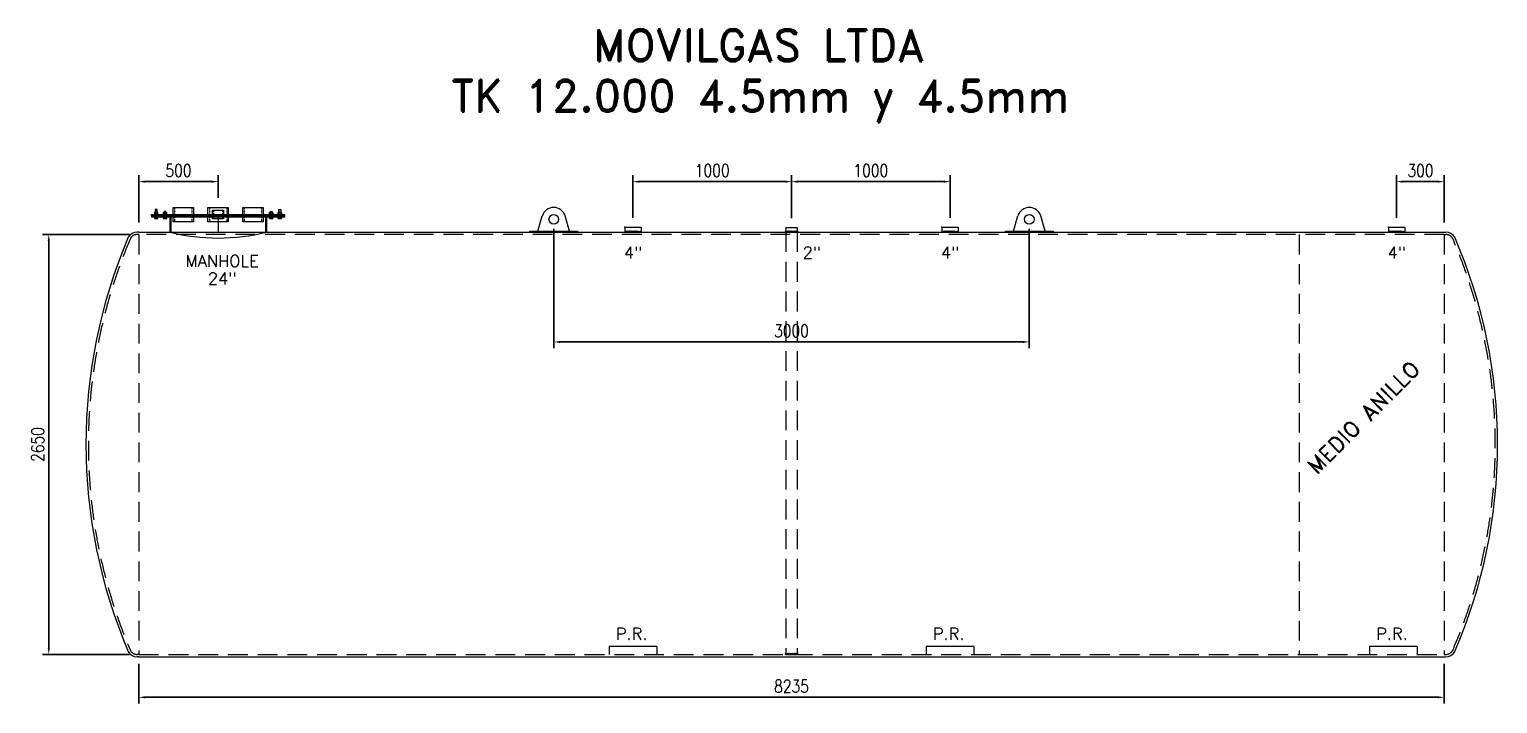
# Model space of a CAD drawing. Extents: x 174420 to 213214, y -41877 to -13498.
# Drawn here: x 201748 to 211010, y -17753 to -13498 of the extents above; entities that cross this region are included whole.
import ezdxf
from ezdxf.enums import TextEntityAlignment as Align

# ---------------------------------------------------------------- set-up
doc = ezdxf.new("R2010")
doc.units = 0
doc.header["$LTSCALE"] = 500
doc.header["$MEASUREMENT"] = 0
doc.linetypes.add('HIDDEN', pattern=[0.375, 0.25, -0.125])
doc.layers.get('0').update_dxf_attribs({"linetype": 'CONTINUOUS', "lineweight": 9})
for name, color, linetype, lineweight in [('COTAS', 2, 'CONTINUOUS', 9), ('dibujo', 7, 'CONTINUOUS', 30), ('INVISIBLE', 1, 'HIDDEN', 9), ('TEXTO', 6, 'CONTINUOUS', 9)]:
    doc.layers.add(name, color=color, linetype=linetype, lineweight=lineweight)
doc.styles.add('ROMAND', font='romand')
doc.styles.get("Standard").update_dxf_attribs({"font": 'SIMPLEX.shx', "width": 0.8, "height": 80})
doc.dimstyles.get("Standard").update_dxf_attribs({"dimtxt": 0.18, "dimasz": 0.18, "dimexe": 0.18, "dimexo": 0.0625, "dimgap": 0.09, "dimtad": 0, "dimtih": 1, "dimtoh": 1, "dimdec": 4, "dimzin": 0, "dimdsep": 46, "dimtxsty": 'Standard', "dimcen": 0.09, "dimadec": 0, "dimazin": 0, "dimtfac": 1, "dimtdec": 4, "dimtofl": 0, "dimtmove": 0, "dimatfit": 3, "dimfxl": 1, "dimtolj": 1, "dimtzin": 0, "dimarcsym": 0})

# ---------------------------------------------------------------- blocks, each defined once
blk = doc.blocks.new('*D174')
at = {"layer": 'COTAS', "color": 0, "lineweight": -2, "transparency": 16777216}
for p, q in [((202438.5, -14717.6), (202438.5, -14418.8)), ((202938.5, -14561.6), (202938.5, -14418.8)), ((202478.5, -14458.8), (202898.5, -14458.8))]:
    blk.add_line(p, q, dxfattribs=at)
at = {"layer": 'COTAS', "color": 0, "transparency": 16777216}
for points in [[(202478.5, -14452.1), (202478.5, -14465.5), (202438.5, -14458.8)], [(202898.5, -14452.1), (202898.5, -14465.5), (202938.5, -14458.8)]]:
    blk.add_solid(points, dxfattribs=at)
at = {"layer": 'COTAS', "color": 0, "lineweight": 9, "transparency": 16777216, "insert": (202688.5, -14388.8), "char_height": 80, "attachment_point": 5}
blk.add_mtext('\\A1;500', dxfattribs=at)
blk = doc.blocks.new('*D175')
at = {"layer": 'COTAS', "color": 0, "lineweight": -2, "transparency": 16777216}
for p, q in [((205556, -14686.2), (205556, -14418.8)), ((206556, -14689.1), (206556, -14418.8)), ((205596, -14458.8), (206516, -14458.8))]:
    blk.add_line(p, q, dxfattribs=at)
at = {"layer": 'COTAS', "color": 0, "transparency": 16777216}
for points in [[(205596, -14452.1), (205596, -14465.5), (205556, -14458.8)], [(206516, -14452.1), (206516, -14465.5), (206556, -14458.8)]]:
    blk.add_solid(points, dxfattribs=at)
at = {"layer": 'COTAS', "color": 0, "lineweight": 9, "transparency": 16777216, "insert": (206056, -14388.8), "char_height": 80, "attachment_point": 5}
blk.add_mtext('\\A1;1000', dxfattribs=at)
blk = doc.blocks.new('*D176')
at = {"layer": 'COTAS', "color": 0, "lineweight": -2, "transparency": 16777216}
for p, q in [((206556, -14689.1), (206556, -14418.8)), ((207556, -14686.2), (207556, -14418.8)), ((207516, -14458.8), (206596, -14458.8))]:
    blk.add_line(p, q, dxfattribs=at)
at = {"layer": 'COTAS', "color": 0, "transparency": 16777216}
for points in [[(206596, -14452.1), (206596, -14465.5), (206556, -14458.8)], [(207516, -14452.1), (207516, -14465.5), (207556, -14458.8)]]:
    blk.add_solid(points, dxfattribs=at)
at = {"layer": 'COTAS', "color": 0, "lineweight": 9, "transparency": 16777216, "insert": (207056, -14388.8), "char_height": 80, "attachment_point": 5}
blk.add_mtext('\\A1;1000', dxfattribs=at)
blk = doc.blocks.new('*D177')
at = {"layer": 'COTAS', "color": 0, "lineweight": -2, "transparency": 16777216}
for p, q in [((210373.5, -14686.2), (210373.5, -14418.8)), ((210673.5, -14717.6), (210673.5, -14418.8)), ((210413.5, -14458.8), (210633.5, -14458.8))]:
    blk.add_line(p, q, dxfattribs=at)
at = {"layer": 'COTAS', "color": 0, "transparency": 16777216}
for points in [[(210413.5, -14452.1), (210413.5, -14465.5), (210373.5, -14458.8)], [(210633.5, -14452.1), (210633.5, -14465.5), (210673.5, -14458.8)]]:
    blk.add_solid(points, dxfattribs=at)
at = {"layer": 'COTAS', "color": 0, "lineweight": 9, "transparency": 16777216, "insert": (210523.5, -14388.8), "char_height": 80, "attachment_point": 5}
blk.add_mtext('\\A1;300', dxfattribs=at)
blk = doc.blocks.new('*D178')
at = {"layer": 'COTAS', "color": 0, "lineweight": -2, "transparency": 16777216}
for p, q in [((202438.5, -17502.3), (202438.5, -17753)), ((210673.5, -17502.3), (210673.5, -17753)), ((202478.5, -17713), (210633.5, -17713))]:
    blk.add_line(p, q, dxfattribs=at)
at = {"layer": 'COTAS', "color": 0, "transparency": 16777216}
for points in [[(202478.5, -17706.3), (202478.5, -17719.7), (202438.5, -17713)], [(210633.5, -17706.3), (210633.5, -17719.7), (210673.5, -17713)]]:
    blk.add_solid(points, dxfattribs=at)
at = {"layer": 'COTAS', "color": 0, "transparency": 16777216, "insert": (206556, -17643), "char_height": 80, "attachment_point": 5}
blk.add_mtext('\\A1;8235', dxfattribs=at)
blk = doc.blocks.new('*D179')
at = {"layer": 'COTAS', "color": 0, "lineweight": -2, "transparency": 16777216}
for p, q in [((202378.5, -14792.6), (201830.6, -14792.6)), ((201870.6, -14832.6), (201870.6, -17402.3)), ((202378.5, -17442.3), (201830.6, -17442.3))]:
    blk.add_line(p, q, dxfattribs=at)
at = {"layer": 'COTAS', "color": 0, "transparency": 16777216}
for points in [[(201863.9, -14832.6), (201877.2, -14832.6), (201870.6, -14792.6)], [(201863.9, -17402.3), (201877.2, -17402.3), (201870.6, -17442.3)]]:
    blk.add_solid(points, dxfattribs=at)
at = {"layer": 'COTAS', "color": 0, "transparency": 16777216, "insert": (201800.6, -16117.4), "char_height": 80, "attachment_point": 5, "rotation": 90}
blk.add_mtext('\\A1;2650', dxfattribs=at)
blk = doc.blocks.new('*D180')
at = {"layer": 'COTAS', "color": 0, "lineweight": -2, "transparency": 16777216}
for p, q in [((205056, -14756.6), (205056, -15510.6)), ((208056, -14756.6), (208056, -15510.6)), ((205096, -15470.6), (208016, -15470.6))]:
    blk.add_line(p, q, dxfattribs=at)
at = {"layer": 'COTAS', "color": 0, "transparency": 16777216}
for points in [[(205096, -15463.9), (205096, -15477.3), (205056, -15470.6)], [(208016, -15463.9), (208016, -15477.3), (208056, -15470.6)]]:
    blk.add_solid(points, dxfattribs=at)
at = {"layer": 'COTAS', "color": 0, "transparency": 16777216, "insert": (206556, -15400.6), "char_height": 80, "attachment_point": 5}
blk.add_mtext('\\A1;3000', dxfattribs=at)

msp = doc.modelspace()

# ---------------------------------------------------------------- linework, layer by layer
at = {"lineweight": 9}
for p, q in [((202438.5, -14777.6), (202428.5, -14777.6)), ((202438.5, -14777.6), (210673.5, -14777.6)), ((205505.2, -14746.2), (205606.8, -14746.2)), ((205505.2, -14746.2), (205505.2, -14777.6)), ((205606.8, -14777.6), (205505.2, -14777.6)), ((205606.8, -14746.2), (205606.8, -14777.6)), ((206521.1, -14749.1), (206521.1, -14777.6)), ((206521.1, -14749.1), (206591, -14749.1)), ((206521.1, -14777.6), (206591, -14777.6)), ((206591, -14749.1), (206591, -14777.6)), ((207505.2, -14746.2), (207606.8, -14746.2)), ((207505.2, -14746.2), (207505.2, -14777.6)), ((207606.8, -14777.6), (207505.2, -14777.6)), ((207606.8, -14746.2), (207606.8, -14777.6)), ((210322.7, -14746.2), (210424.3, -14746.2)), ((210322.7, -14746.2), (210322.7, -14777.6)), ((210424.3, -14777.6), (210322.7, -14777.6)), ((210424.3, -14746.2), (210424.3, -14777.6)), ((210673.5, -14777.6), (210683.5, -14777.6)), ((202438.5, -17457.3), (202428.5, -17457.3)), ((202438.5, -17457.3), (210673.5, -17457.3)), ((206521.1, -17442.3), (206591, -17442.3)), ((210673.5, -17457.3), (210683.5, -17457.3))]:
    msp.add_line(p, q, dxfattribs=at)
for centre, radius, start, end in [((205438, -16117.4), 3332.9, 156.90537, 203.09463), ((202428.5, -14842.6), 65, 90, 150), ((202938.8, -13533.2), 1281.3, 256.21649, 283.78351), ((210683.5, -14842.6), 65, 30, 90), ((207717.9, -16117.4), 3292.6, 336.6061, 23.3939), ((202428.5, -17392.3), 65, 210, 270), ((210683.5, -17392.3), 65, 270, 330)]:
    msp.add_arc(centre, radius, start, end, dxfattribs=at)
at = {"color": 0, "linetype": 'ByBlock', "lineweight": 9}
for p in [(205505.2, -14746.2), (207505.2, -14746.2), (210322.7, -14746.2)]:
    msp.add_point(p, dxfattribs=at)
at = {"layer": 'COTAS', "lineweight": 9}
for p, q in [((202938.5, -14677.6), (202938.5, -14777.6)), ((205509.7, -14770.2), (205502, -14777.6)), ((205515.6, -14770.2), (205507.8, -14777.6)), ((205520.8, -14770.2), (205513.1, -14777.6)), ((205526.8, -14770.2), (205519.1, -14777.6)), ((205533.1, -14770.2), (205525.3, -14777.6)), ((205538.4, -14770.2), (205530.6, -14777.6)), ((205544.6, -14770.2), (205536.9, -14777.6)), ((205550.2, -14770.2), (205542.5, -14777.6)), ((205556.5, -14770.2), (205548.7, -14777.6)), ((205562, -14770.2), (205554.3, -14777.6)), ((205568.3, -14770.2), (205560.5, -14777.6)), ((205573.9, -14770.2), (205566.2, -14777.6)), ((205580.2, -14770.2), (205572.4, -14777.6)), ((205586.1, -14770.2), (205578.4, -14777.6)), ((205591, -14771.5), (205584.6, -14777.6)), ((205597.4, -14771.5), (205591, -14777.6)), ((205602.8, -14771.5), (205596.5, -14777.6)), ((205602.8, -14771.5), (205596.5, -14777.6)), ((205608.1, -14771.5), (205601.7, -14777.6)), ((205608.1, -14771.5), (205601.7, -14777.6)), ((206520.8, -14770.2), (206513.1, -14777.6)), ((206521.1, -14771.5), (206527.4, -14777.6)), ((206525.9, -14770.2), (206533.7, -14777.6)), ((206531.9, -14770.2), (206539.7, -14777.6)), ((206538.2, -14770.2), (206545.9, -14777.6)), ((206543.8, -14770.2), (206551.5, -14777.6)), ((206550, -14770.2), (206557.8, -14777.6)), ((206555.6, -14770.2), (206563.3, -14777.6)), ((206561.8, -14770.2), (206569.6, -14777.6)), ((206567.5, -14770.2), (206575.2, -14777.6)), ((206573.7, -14770.2), (206581.5, -14777.6)), ((206579, -14770.2), (206586.8, -14777.6)), ((206585.2, -14770.2), (206593, -14777.6)), ((206591.2, -14770.2), (206599, -14777.6)), ((207509.7, -14770.2), (207502, -14777.6)), ((207515.6, -14770.2), (207507.8, -14777.6)), ((207520.8, -14770.2), (207513.1, -14777.6)), ((207526.8, -14770.2), (207519.1, -14777.6)), ((207533.1, -14770.2), (207525.3, -14777.6)), ((207538.4, -14770.2), (207530.6, -14777.6)), ((207544.6, -14770.2), (207536.9, -14777.6)), ((207550.2, -14770.2), (207542.5, -14777.6)), ((207556.5, -14770.2), (207548.7, -14777.6)), ((207562, -14770.2), (207554.3, -14777.6)), ((207568.3, -14770.2), (207560.5, -14777.6)), ((207573.9, -14770.2), (207566.2, -14777.6)), ((207580.2, -14770.2), (207572.4, -14777.6)), ((207586.1, -14770.2), (207578.4, -14777.6)), ((207591, -14771.5), (207584.6, -14777.6)), ((207597.4, -14771.5), (207591, -14777.6)), ((207602.8, -14771.5), (207596.5, -14777.6)), ((207602.8, -14771.5), (207596.5, -14777.6)), ((207608.1, -14771.5), (207601.7, -14777.6)), ((207608.1, -14771.5), (207601.7, -14777.6)), ((210327.2, -14770.2), (210319.5, -14777.6)), ((210333.1, -14770.2), (210325.3, -14777.6)), ((210338.3, -14770.2), (210330.6, -14777.6)), ((210344.3, -14770.2), (210336.6, -14777.6)), ((210350.6, -14770.2), (210342.8, -14777.6)), ((210355.9, -14770.2), (210348.1, -14777.6)), ((210362.1, -14770.2), (210354.4, -14777.6)), ((210367.7, -14770.2), (210360, -14777.6)), ((210374, -14770.2), (210366.2, -14777.6)), ((210379.5, -14770.2), (210371.8, -14777.6)), ((210385.8, -14770.2), (210378, -14777.6)), ((210391.4, -14770.2), (210383.7, -14777.6)), ((210397.7, -14770.2), (210389.9, -14777.6)), ((210403.6, -14770.2), (210395.9, -14777.6)), ((210408.5, -14771.5), (210402.1, -14777.6)), ((210414.9, -14771.5), (210408.5, -14777.6)), ((210420.3, -14771.5), (210414, -14777.6)), ((210420.3, -14771.5), (210414, -14777.6)), ((210425.6, -14771.5), (210419.2, -14777.6)), ((210425.6, -14771.5), (210419.2, -14777.6)), ((205406, -17392.3), (205406, -17442.3)), ((205706, -17392.3), (205406, -17392.3)), ((205706, -17392.3), (205706, -17442.3)), ((207406, -17392.3), (207406, -17442.3)), ((207706, -17392.3), (207406, -17392.3)), ((207706, -17392.3), (207706, -17442.3)), ((210502.4, -17392.3), (210202.4, -17392.3)), ((210202.4, -17392.3), (210202.4, -17442.3)), ((210502.4, -17392.3), (210502.4, -17442.3)), ((206520.8, -17434.8), (206513.1, -17442.3)), ((206521.1, -17436.2), (206527.4, -17442.3)), ((206525.9, -17434.8), (206533.7, -17442.3)), ((206531.9, -17434.8), (206539.7, -17442.3)), ((206538.2, -17434.8), (206545.9, -17442.3)), ((206543.8, -17434.8), (206551.5, -17442.3)), ((206550, -17434.8), (206557.8, -17442.3)), ((206555.6, -17434.8), (206563.3, -17442.3)), ((206561.8, -17434.8), (206569.6, -17442.3)), ((206567.5, -17434.8), (206575.2, -17442.3)), ((206573.7, -17434.8), (206581.5, -17442.3)), ((206579, -17434.8), (206586.8, -17442.3)), ((206585.2, -17434.8), (206593, -17442.3)), ((206591.2, -17434.8), (206599, -17442.3))]:
    msp.add_line(p, q, dxfattribs=at)
for points in [[(205505.2, -14769.8), (205505.2, -14777.6), (205496.9, -14777.6)], [(205606.8, -14769.8), (205606.8, -14777.6), (205615.2, -14777.6)], [(206521.1, -14769.8), (206521.1, -14777.6), (206512.7, -14777.6)], [(206591, -14769.8), (206591, -14777.6), (206599.3, -14777.6)], [(207505.2, -14769.8), (207505.2, -14777.6), (207496.9, -14777.6)], [(207606.8, -14769.8), (207606.8, -14777.6), (207615.2, -14777.6)], [(210322.7, -14769.8), (210322.7, -14777.6), (210314.4, -14777.6)], [(210424.3, -14769.8), (210424.3, -14777.6), (210432.7, -14777.6)], [(206521.1, -17434.5), (206521.1, -17442.3), (206512.7, -17442.3)], [(206591, -17434.5), (206591, -17442.3), (206599.3, -17442.3)]]:
    msp.add_solid(points, dxfattribs=at)
at = {"layer": 'dibujo', "lineweight": 9}
for p, q in [((202554.5, -14633.6), (202542.5, -14633.6)), ((202542.5, -14633.6), (202542.5, -14683.6)), ((202554.5, -14683.6), (202554.5, -14633.6)), ((202654.5, -14621.6), (202782.5, -14621.6)), ((202654.5, -14711.6), (202654.5, -14621.6)), ((202782.5, -14621.6), (202782.5, -14711.6)), ((202874.5, -14621.6), (203002.5, -14621.6)), ((202874.5, -14711.6), (202874.5, -14621.6)), ((203002.5, -14621.6), (203002.5, -14711.6)), ((203094.5, -14621.6), (203222.5, -14621.6)), ((203094.5, -14711.6), (203094.5, -14621.6)), ((203222.5, -14621.6), (203222.5, -14711.6)), ((203322.5, -14633.6), (203334.5, -14633.6)), ((203322.5, -14683.6), (203322.5, -14633.6)), ((203334.5, -14633.6), (203334.5, -14683.6)), ((202518.5, -14666.6), (203358.5, -14666.6)), ((202518.5, -14674.6), (202518.5, -14666.6)), ((202518.5, -14666.6), (202518.5, -14674.6)), ((203358.5, -14674.6), (202518.5, -14674.6)), ((202518.5, -14677.6), (202518.5, -14683.6)), ((202518.5, -14677.6), (202633.5, -14677.6)), ((202518.5, -14677.6), (202518.5, -14683.6)), ((203358.5, -14683.6), (202518.5, -14683.6)), ((202537.5, -14655.6), (202538.5, -14654.6)), ((202537.5, -14655.6), (202537.5, -14665.6)), ((202537.5, -14665.6), (202538.5, -14666.6)), ((202559.5, -14683.6), (202537.5, -14683.6)), ((202537.5, -14683.6), (202537.5, -14690.6)), ((202537.5, -14690.6), (202538.5, -14691.6)), ((202538.5, -14654.6), (202558.5, -14654.6)), ((202538.5, -14666.6), (202558.5, -14666.6)), ((202538.5, -14691.6), (202558.5, -14691.6)), ((202542.5, -14655.6), (202542.5, -14666.6)), ((202542.5, -14683.6), (202554.5, -14683.6)), ((202542.5, -14683.6), (202542.5, -14691.6)), ((202554.5, -14655.6), (202554.5, -14666.6)), ((202554.5, -14683.6), (202554.5, -14691.6)), ((202559.5, -14655.6), (202558.5, -14654.6)), ((202559.5, -14665.6), (202558.5, -14666.6)), ((202559.5, -14690.6), (202558.5, -14691.6)), ((202559.5, -14665.6), (202559.5, -14655.6)), ((202559.5, -14690.6), (202559.5, -14683.6)), ((202578.5, -14666.6), (202578.5, -14674.6)), ((202578.5, -14674.6), (202578.5, -14666.6)), ((202578.5, -14674.6), (202578.5, -14677.6)), ((202592.5, -14655.6), (202593.5, -14654.6)), ((202592.5, -14655.6), (202592.5, -14665.6)), ((202592.5, -14665.6), (202593.5, -14666.6)), ((202614.5, -14683.6), (202592.5, -14683.6)), ((202592.5, -14683.6), (202592.5, -14690.6)), ((202592.5, -14690.6), (202593.5, -14691.6)), ((202593.5, -14654.6), (202613.5, -14654.6)), ((202593.5, -14666.6), (202613.5, -14666.6)), ((202593.5, -14691.6), (202613.5, -14691.6)), ((202609.5, -14647.6), (202597.5, -14647.6)), ((202597.5, -14647.6), (202597.5, -14683.6)), ((202597.5, -14655.6), (202597.5, -14666.6)), ((202597.5, -14683.6), (202609.5, -14683.6)), ((202597.5, -14683.6), (202597.5, -14691.6)), ((202609.5, -14683.6), (202609.5, -14647.6)), ((202609.5, -14655.6), (202609.5, -14666.6)), ((202609.5, -14683.6), (202609.5, -14691.6)), ((202614.5, -14655.6), (202613.5, -14654.6)), ((202614.5, -14665.6), (202613.5, -14666.6)), ((202614.5, -14690.6), (202613.5, -14691.6)), ((202614.5, -14665.6), (202614.5, -14655.6)), ((202614.5, -14690.6), (202614.5, -14683.6)), ((202633.5, -14677.6), (202633.5, -14777.6)), ((202633.5, -14677.6), (202639.5, -14683.6)), ((202633.5, -14677.6), (203358.5, -14677.6)), ((202639.5, -14683.6), (202639.5, -14777.6)), ((202782.5, -14711.6), (202654.5, -14711.6)), ((203002.5, -14711.6), (202874.5, -14711.6)), ((202903.5, -14639.6), (202973.5, -14639.6)), ((202903.5, -14693.6), (202903.5, -14639.6)), ((202973.5, -14693.6), (202903.5, -14693.6)), ((202973.5, -14639.6), (202973.5, -14693.6)), ((203222.5, -14711.6), (203094.5, -14711.6)), ((203243.5, -14677.6), (203237.5, -14683.6)), ((203237.5, -14683.6), (203237.5, -14777.6)), ((203243.5, -14677.6), (203243.5, -14674.6)), ((203243.5, -14674.6), (203298.5, -14674.6)), ((203243.5, -14683.6), (203243.5, -14677.6)), ((203243.5, -14677.6), (203298.5, -14677.6)), ((203243.5, -14683.6), (203243.5, -14777.6)), ((203262.5, -14655.6), (203263.5, -14654.6)), ((203262.5, -14665.6), (203262.5, -14655.6)), ((203262.5, -14665.6), (203263.5, -14666.6)), ((203262.5, -14683.6), (203284.5, -14683.6)), ((203262.5, -14690.6), (203262.5, -14683.6)), ((203262.5, -14690.6), (203263.5, -14691.6)), ((203283.5, -14654.6), (203263.5, -14654.6)), ((203283.5, -14666.6), (203263.5, -14666.6)), ((203283.5, -14691.6), (203263.5, -14691.6)), ((203267.5, -14647.6), (203279.5, -14647.6)), ((203267.5, -14683.6), (203267.5, -14647.6)), ((203267.5, -14655.6), (203267.5, -14666.6)), ((203279.5, -14683.6), (203267.5, -14683.6)), ((203267.5, -14683.6), (203267.5, -14691.6)), ((203279.5, -14647.6), (203279.5, -14683.6)), ((203279.5, -14655.6), (203279.5, -14666.6)), ((203279.5, -14683.6), (203279.5, -14691.6)), ((203284.5, -14655.6), (203283.5, -14654.6)), ((203284.5, -14665.6), (203283.5, -14666.6)), ((203284.5, -14690.6), (203283.5, -14691.6)), ((203284.5, -14655.6), (203284.5, -14665.6)), ((203284.5, -14683.6), (203284.5, -14690.6)), ((203298.5, -14674.6), (203298.5, -14666.6)), ((203298.5, -14674.6), (203298.5, -14677.6)), ((203317.5, -14655.6), (203318.5, -14654.6)), ((203317.5, -14665.6), (203317.5, -14655.6)), ((203317.5, -14665.6), (203318.5, -14666.6)), ((203317.5, -14683.6), (203339.5, -14683.6)), ((203317.5, -14690.6), (203317.5, -14683.6)), ((203317.5, -14690.6), (203318.5, -14691.6)), ((203338.5, -14654.6), (203318.5, -14654.6)), ((203338.5, -14666.6), (203318.5, -14666.6)), ((203338.5, -14691.6), (203318.5, -14691.6)), ((203322.5, -14655.6), (203322.5, -14666.6)), ((203334.5, -14683.6), (203322.5, -14683.6)), ((203322.5, -14683.6), (203322.5, -14691.6)), ((203334.5, -14655.6), (203334.5, -14666.6)), ((203334.5, -14683.6), (203334.5, -14691.6)), ((203339.5, -14655.6), (203338.5, -14654.6)), ((203339.5, -14665.6), (203338.5, -14666.6)), ((203339.5, -14690.6), (203338.5, -14691.6)), ((203339.5, -14655.6), (203339.5, -14665.6)), ((203339.5, -14683.6), (203339.5, -14690.6)), ((203358.5, -14666.6), (203358.5, -14674.6)), ((203358.5, -14677.6), (203358.5, -14683.6)), ((204956, -14771.6), (204984, -14675.6)), ((205156, -14771.6), (205128, -14675.6)), ((207956, -14771.6), (207984, -14675.6)), ((208156, -14771.6), (208128, -14675.6)), ((204906, -14771.6), (205206, -14771.6)), ((205206, -14777.6), (204906, -14777.6)), ((204956, -14771.6), (205156, -14771.6)), ((205206, -14771.6), (205206, -14777.6)), ((207906, -14771.6), (208206, -14771.6)), ((208206, -14777.6), (207906, -14777.6)), ((207956, -14771.6), (208156, -14771.6)), ((208206, -14771.6), (208206, -14777.6))]:
    msp.add_line(p, q, dxfattribs=at)
at = {"layer": 'dibujo'}
for p, q in [((204906, -14771.6), (204906, -14777.6)), ((207906, -14771.6), (207906, -14777.6))]:
    msp.add_line(p, q, dxfattribs=at)
at = {"layer": 'dibujo', "lineweight": 9}
for centre in [(205056, -14696.6), (208056, -14696.6)]:
    msp.add_circle(centre, 30, dxfattribs=at)
for centre, radius, start, end in [((205056, -14696.6), 75, 16.2602, 163.7398), ((208056, -14696.6), 75, 16.2602, 163.7398), ((202540, -14658.2), 3.63, 46.39718, 133.60282), ((202540, -14663), 3.63, 226.39718, 313.60282), ((202540, -14688), 3.63, 226.39718, 313.60282), ((202548.5, -14673.1), 18.5, 71.07536, 108.92464), ((202548.5, -14648.1), 18.5, 251.07536, 288.92464), ((202548.5, -14673.1), 18.5, 251.07536, 288.92464), ((202557, -14658.2), 3.63, 46.39718, 133.60282), ((202557, -14663), 3.63, 226.39718, 313.60282), ((202557, -14688), 3.63, 226.39718, 313.60282), ((202595, -14658.2), 3.63, 46.39718, 133.60282), ((202595, -14663), 3.63, 226.39718, 313.60282), ((202595, -14688), 3.63, 226.39718, 313.60282), ((202603.5, -14673.1), 18.5, 71.07536, 108.92464), ((202603.5, -14648.1), 18.5, 251.07536, 288.92464), ((202603.5, -14673.1), 18.5, 251.07536, 288.92464), ((202612, -14658.2), 3.63, 46.39718, 133.60282), ((202612, -14663), 3.63, 226.39718, 313.60282), ((202612, -14688), 3.63, 226.39718, 313.60282), ((203265, -14658.2), 3.63, 46.39718, 133.60282), ((203265, -14663), 3.63, 226.39718, 313.60282), ((203265, -14688), 3.63, 226.39718, 313.60282), ((203273.5, -14673.1), 18.5, 71.07536, 108.92464), ((203273.5, -14648.1), 18.5, 251.07536, 288.92464), ((203273.5, -14673.1), 18.5, 251.07536, 288.92464), ((203282, -14658.2), 3.63, 46.39718, 133.60282), ((203282, -14663), 3.63, 226.39718, 313.60282), ((203282, -14688), 3.63, 226.39718, 313.60282), ((203320, -14658.2), 3.63, 46.39718, 133.60282), ((203320, -14663), 3.63, 226.39718, 313.60282), ((203320, -14688), 3.63, 226.39718, 313.60282), ((203328.5, -14673.1), 18.5, 71.07536, 108.92464), ((203328.5, -14648.1), 18.5, 251.07536, 288.92464), ((203328.5, -14673.1), 18.5, 251.07536, 288.92464), ((203337, -14658.2), 3.63, 46.39718, 133.60282), ((203337, -14663), 3.63, 226.39718, 313.60282), ((203337, -14688), 3.63, 226.39718, 313.60282)]:
    msp.add_arc(centre, radius, start, end, dxfattribs=at)
at = {"layer": 'INVISIBLE', "lineweight": 9, "ltscale": 0.05}
for p, q in [((202543.5, -14633.6), (202543.5, -14683.6)), ((202553.5, -14683.6), (202553.5, -14633.6)), ((203323.5, -14683.6), (203323.5, -14633.6)), ((203333.5, -14633.6), (203333.5, -14683.6)), ((202598.5, -14647.6), (202598.5, -14683.6)), ((202608.5, -14683.6), (202608.5, -14647.6)), ((203268.5, -14683.6), (203268.5, -14647.6)), ((203278.5, -14647.6), (203278.5, -14683.6))]:
    msp.add_line(p, q, dxfattribs=at)
at = {"layer": 'INVISIBLE', "lineweight": 9, "ltscale": 0.1}
for p, q in [((202663.5, -14621.6), (202663.5, -14711.6)), ((202773.5, -14621.6), (202773.5, -14711.6)), ((202883.5, -14621.6), (202883.5, -14711.6)), ((202993.5, -14621.6), (202993.5, -14711.6)), ((203103.5, -14621.6), (203103.5, -14711.6)), ((203213.5, -14621.6), (203213.5, -14711.6)), ((202910.5, -14639.6), (202910.5, -14693.6)), ((202966.5, -14639.6), (202966.5, -14693.6))]:
    msp.add_line(p, q, dxfattribs=at)
at = {"layer": 'INVISIBLE', "lineweight": 9}
for p, q in [((202438.5, -14792.6), (202428.5, -14792.6)), ((202438.5, -14792.6), (202438.5, -17442.3)), ((210673.5, -14792.6), (202438.5, -14792.6)), ((206521.1, -14777.6), (206521.1, -17442.3)), ((206591, -14777.6), (206591, -17442.3)), ((209758.5, -14792.6), (209758.5, -17442.3)), ((210673.5, -14792.6), (210673.5, -17442.3)), ((210673.5, -14792.6), (210683.5, -14792.6)), ((202438.5, -17442.3), (202428.5, -17442.3)), ((202438.5, -17442.3), (210673.5, -17442.3)), ((210673.5, -17442.3), (210683.5, -17442.3))]:
    msp.add_line(p, q, dxfattribs=at)
for centre, radius, start, end in [((205438.2, -16117.4), 3318.1, 156.93728, 203.06272), ((202428.5, -14842.6), 50, 90, 150), ((210683.5, -14842.6), 50, 30, 90), ((207718.3, -16117.4), 3277.4, 336.63356, 23.36644), ((202428.5, -17392.3), 50, 210, 270), ((210683.5, -17392.3), 50, 270, 330)]:
    msp.add_arc(centre, radius, start, end, dxfattribs=at)

# ---------------------------------------------------------------- texts
at = {"layer": 'COTAS', "lineweight": 9, "style": 'ROMAND'}
for s, p in [('MOVILGAS LTDA', (205303.9, -13697.8)), ('TK 12.000 4.5mm y 4.5mm', (204409.5, -14016.5))]:
    msp.add_text(s, height=200, dxfattribs=at).set_placement(p)
msp.add_text('MEDIO ANILLO', height=100, rotation=45, dxfattribs=at).set_placement((209869.2, -16311.9))
at = {"layer": 'TEXTO', "lineweight": 9, "style": 'ROMAND'}
for s, p in [('4"', (205556, -14944.3)), ('2"', (206684.3, -14944.3)), ('4"', (207556, -14944.3)), ('4"', (210373.5, -14944.3)), ('MANHOLE', (202964.1, -14997.1)), ('24"', (202964.1, -15108.2))]:
    msp.add_text(s, height=75, dxfattribs=at).set_placement(p, align=Align.CENTER)
for p in [(205447.9, -17349.3), (207447.9, -17349.3), (210244.3, -17349.3)]:
    msp.add_text('P.R.', height=75, dxfattribs=at).set_placement(p)

# ---------------------------------------------------------------- dimensions: what is measured, and where the dimension line sits
at = {"layer": 'COTAS', "lineweight": 9}
for base, p1, p2, picture, middle in [((202938.5, -14458.8), (202438.5, -14777.6), (202938.5, -14621.6), '*D174', (202688.5, -14388.8)), ((206556, -14458.8), (205556, -14746.2), (206556, -14749.1), '*D175', (206056, -14388.8)), ((206556, -14458.8), (207556, -14746.2), (206556, -14749.1), '*D176', (207056, -14388.8)), ((210673.5, -14458.8), (210373.5, -14746.2), (210673.5, -14777.6), '*D177', (210523.5, -14388.8))]:
    dim = msp.add_linear_dim(base=base, p1=p1, p2=p2, dimstyle='Standard', override={"dimscale": 10, "dimtxt": 80, "dimasz": 4, "dimexe": 4, "dimexo": 6, "dimgap": 3, "dimtad": 1, "dimtih": 0, "dimtoh": 0, "dimdec": 0, "dimcen": 1, "dimdle": 1, "dimtdec": 0}, dxfattribs=at)
    dim.commit()
    dim.dimension.update_dxf_attribs({"geometry": picture, "text_midpoint": middle})
at = {"layer": 'COTAS'}
for base, p1, p2, picture, middle in [((208056, -15470.6), (205056, -14696.6), (208056, -14696.6), '*D180', (206556, -15470.6)), ((210673.5, -17713), (202438.5, -17442.3), (210673.5, -17442.3), '*D178', (206556, -17713))]:
    dim = msp.add_linear_dim(base=base, p1=p1, p2=p2, dimstyle='Standard', override={"dimscale": 10, "dimtxt": 80, "dimasz": 4, "dimexe": 4, "dimexo": 6, "dimgap": 3, "dimtad": 1, "dimtih": 0, "dimtoh": 0, "dimdec": 0, "dimcen": 1, "dimdle": 1, "dimtdec": 0}, dxfattribs=at)
    dim.commit()
    dim.dimension.update_dxf_attribs({"geometry": picture, "text_midpoint": middle, "dimtype": 160})
dim = msp.add_linear_dim(base=(201870.6, -17442.3), p1=(202438.5, -14792.6), p2=(202438.5, -17442.3), angle=90, dimstyle='Standard', override={"dimscale": 10, "dimtxt": 80, "dimasz": 4, "dimexe": 4, "dimexo": 6, "dimgap": 3, "dimtad": 1, "dimtih": 0, "dimtoh": 0, "dimdec": 0, "dimcen": 1, "dimdle": 1, "dimtdec": 0}, dxfattribs=at)
dim.commit()
dim.dimension.update_dxf_attribs({"geometry": '*D179', "text_midpoint": (201800.6, -16117.4)})

doc.saveas('drawing.dxf')
